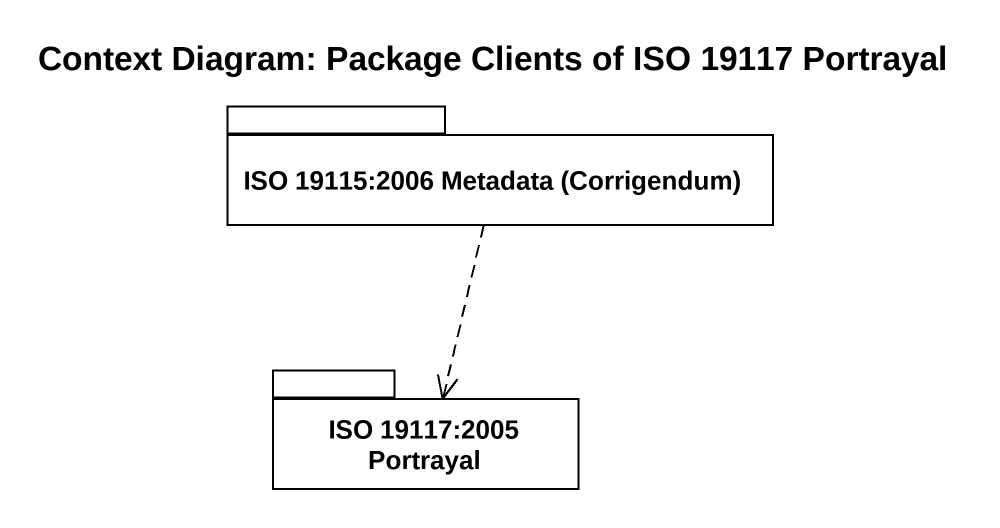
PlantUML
@startuml
title Context Diagram: Package Clients of ISO 19117 Portrayal
package "ISO 19115:2006 Metadata (Corrigendum)" as ISO_19115_2006_Metadata {
}
package "ISO 19117:2005 Portrayal" as ISO_19117_2005_Portrayal {
}
ISO_19115_2006_Metadata ..> ISO_19117_2005_Portrayal
@enduml
